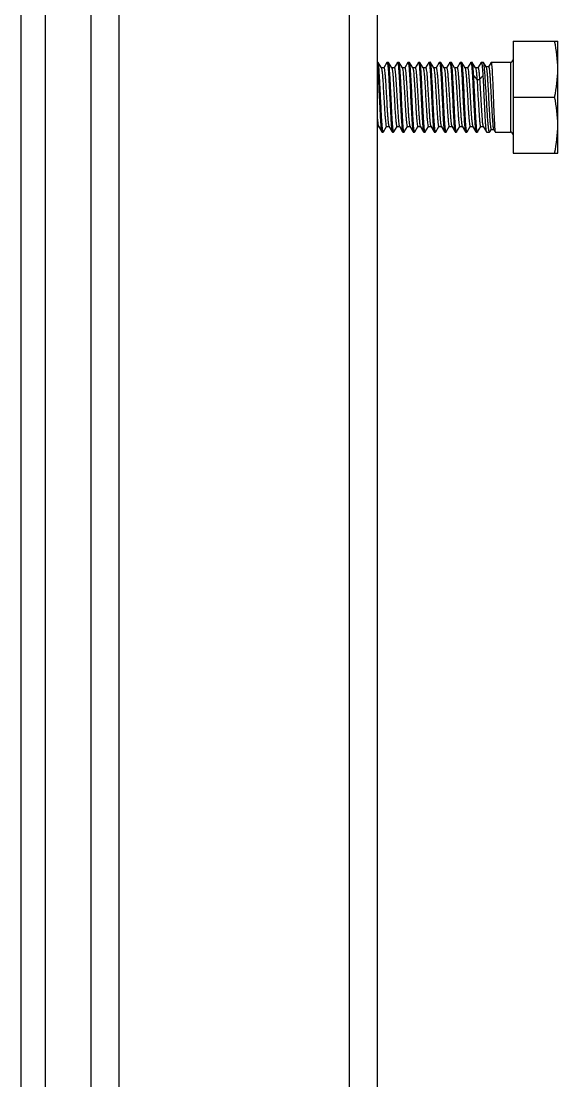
# Model space of a CAD drawing. Extents: x 1382187 to 1725648, y 860327 to 1571294.
# Drawn here: x 1505839 to 1506524, y 1236641 to 1237991 of the extents above; entities that cross this region are included whole.
import ezdxf

# ---------------------------------------------------------------- set-up
doc = ezdxf.new("R2010")
doc.units = 0
doc.header["$LTSCALE"] = 1000
doc.header["$MEASUREMENT"] = 0

msp = doc.modelspace()

# ---------------------------------------------------------------- linework, layer by layer
at = {"linetype": 'Continuous'}
for p, q in [((1505839.4, 1235660.5), (1505839.4, 1238674.2)), ((1505870.6, 1236243.7), (1505870.6, 1238542.7)), ((1505928.4, 1238358.6), (1505928.4, 1235399)), ((1505964, 1238358.6), (1505964, 1235399)), ((1506257.6, 1238358.6), (1506257.6, 1235399)), ((1506293.2, 1238358.6), (1506293.2, 1235399)), ((1506466.7, 1237965.4), (1506466.7, 1237823.1)), ((1506466.7, 1237965.4), (1506523.6, 1237965.4)), ((1506523.6, 1237823.1), (1506523.6, 1237965.4)), ((1506293.2, 1237938.8), (1506294.3, 1237938.8)), ((1506294.5, 1237938.6), (1506294.3, 1237938.8)), ((1506298.7, 1237931.4), (1506294.5, 1237938.6)), ((1506305.8, 1237938.6), (1506301.7, 1237931.5)), ((1506305.8, 1237938.6), (1506306, 1237938.8)), ((1506306, 1237938.8), (1506307.7, 1237938.8)), ((1506307.8, 1237938.6), (1506307.7, 1237938.8)), ((1506312, 1237931.4), (1506307.8, 1237938.6)), ((1506319.2, 1237938.6), (1506315.1, 1237931.5)), ((1506319.2, 1237938.6), (1506319.3, 1237938.8)), ((1506319.3, 1237938.8), (1506321, 1237938.8)), ((1506321.2, 1237938.6), (1506321, 1237938.8)), ((1506325.4, 1237931.4), (1506321.2, 1237938.6)), ((1506332.5, 1237938.6), (1506328.4, 1237931.5)), ((1506332.5, 1237938.6), (1506332.7, 1237938.8)), ((1506332.7, 1237938.8), (1506334.4, 1237938.8)), ((1506334.5, 1237938.6), (1506334.4, 1237938.8)), ((1506338.7, 1237931.4), (1506334.5, 1237938.6)), ((1506345.9, 1237938.6), (1506341.7, 1237931.5)), ((1506345.9, 1237938.6), (1506346, 1237938.8)), ((1506346, 1237938.8), (1506347.7, 1237938.8)), ((1506347.9, 1237938.6), (1506347.7, 1237938.8)), ((1506352.1, 1237931.4), (1506347.9, 1237938.6)), ((1506359.2, 1237938.6), (1506355.1, 1237931.5)), ((1506359.2, 1237938.6), (1506359.4, 1237938.8)), ((1506359.4, 1237938.8), (1506361, 1237938.8)), ((1506365.4, 1237931.4), (1506361.2, 1237938.6)), ((1506372.5, 1237938.6), (1506368.4, 1237931.5)), ((1506372.5, 1237938.6), (1506372.7, 1237938.8)), ((1506372.7, 1237938.8), (1506374.4, 1237938.8)), ((1506374.6, 1237938.6), (1506374.4, 1237938.8)), ((1506378.8, 1237931.4), (1506374.6, 1237938.6)), ((1506385.9, 1237938.6), (1506381.8, 1237931.5)), ((1506385.9, 1237938.6), (1506386.1, 1237938.8)), ((1506386.1, 1237938.8), (1506387.7, 1237938.8)), ((1506387.9, 1237938.6), (1506387.7, 1237938.8)), ((1506392.1, 1237931.4), (1506387.9, 1237938.6)), ((1506399.2, 1237938.6), (1506395.1, 1237931.5)), ((1506399.2, 1237938.6), (1506399.4, 1237938.8)), ((1506399.4, 1237938.8), (1506401.1, 1237938.8)), ((1506401.3, 1237938.6), (1506401.1, 1237938.8)), ((1506405.5, 1237931.4), (1506401.3, 1237938.6)), ((1506412.6, 1237938.6), (1506408.5, 1237931.5)), ((1506412.6, 1237938.6), (1506412.8, 1237938.8)), ((1506412.8, 1237938.8), (1506414.4, 1237938.8)), ((1506418.8, 1237931.4), (1506414.6, 1237938.6)), ((1506425.9, 1237938.6), (1506421.8, 1237931.5)), ((1506425.9, 1237938.6), (1506426.1, 1237938.8)), ((1506426.1, 1237938.8), (1506428.6, 1237938.8)), ((1506428.9, 1237938.6), (1506428.6, 1237938.8)), ((1506432.2, 1237932.9), (1506428.9, 1237938.6)), ((1506435.3, 1237933), (1506432.1, 1237933)), ((1506438.5, 1237938.6), (1506435.2, 1237933)), ((1506438.5, 1237938.6), (1506438.6, 1237938.8)), ((1506438.6, 1237938.8), (1506463.1, 1237938.8)), ((1506463.1, 1237938.8), (1506463.1, 1237849.8)), ((1506301.8, 1237931.5), (1506298.6, 1237931.5)), ((1506298.7, 1237931.4), (1506298.8, 1237931.1)), ((1506315.2, 1237931.5), (1506311.9, 1237931.5)), ((1506328.5, 1237931.5), (1506325.3, 1237931.5)), ((1506325.4, 1237931.4), (1506325.5, 1237931.1)), ((1506341.8, 1237931.5), (1506338.6, 1237931.5)), ((1506338.7, 1237931.4), (1506338.8, 1237931.2)), ((1506355.2, 1237931.5), (1506352, 1237931.5)), ((1506352.1, 1237931.4), (1506352.2, 1237931.2)), ((1506368.5, 1237931.5), (1506365.3, 1237931.5)), ((1506381.9, 1237931.5), (1506378.7, 1237931.5)), ((1506378.8, 1237931.4), (1506378.8, 1237931.2)), ((1506395.2, 1237931.5), (1506392, 1237931.5)), ((1506392.1, 1237931.4), (1506392.2, 1237931.2)), ((1506408.6, 1237931.5), (1506405.3, 1237931.5)), ((1506405.5, 1237931.4), (1506405.5, 1237931.2)), ((1506416.4, 1237921.2), (1506420.5, 1237916.8)), ((1506421.9, 1237931.5), (1506418.7, 1237931.5)), ((1506423.9, 1237916.8), (1506428.1, 1237921.2)), ((1506420.5, 1237916.8), (1506423.9, 1237916.8)), ((1506364.4, 1237894.3), (1506364.3, 1237896.7)), ((1506375.9, 1237896.7), (1506376.1, 1237894.3)), ((1506466.7, 1237894.3), (1506519.6, 1237894.3)), ((1506293.2, 1237857), (1506295, 1237857)), ((1506294.9, 1237857.2), (1506299.1, 1237849.9)), ((1506301.2, 1237849.9), (1506305.3, 1237857)), ((1506305.1, 1237857), (1506308.4, 1237857)), ((1506308.3, 1237857.2), (1506312.5, 1237849.9)), ((1506314.5, 1237849.9), (1506318.6, 1237857)), ((1506318.5, 1237857), (1506321.7, 1237857)), ((1506321.6, 1237857.2), (1506325.8, 1237849.9)), ((1506327.9, 1237849.9), (1506331.9, 1237857)), ((1506331.8, 1237857), (1506335.1, 1237857)), ((1506335, 1237857.2), (1506339.2, 1237849.9)), ((1506341.2, 1237849.9), (1506345.3, 1237857)), ((1506345.2, 1237857), (1506348.4, 1237857)), ((1506348.3, 1237857.2), (1506352.5, 1237849.9)), ((1506354.5, 1237849.9), (1506358.6, 1237857)), ((1506358.5, 1237857), (1506361.8, 1237857)), ((1506361.7, 1237857.2), (1506365.9, 1237849.9)), ((1506367.9, 1237849.9), (1506372, 1237857)), ((1506371.9, 1237857), (1506375.1, 1237857)), ((1506375, 1237857.2), (1506379.2, 1237849.9)), ((1506381.2, 1237849.9), (1506385.3, 1237857)), ((1506385.2, 1237857), (1506388.5, 1237857)), ((1506388.4, 1237857.2), (1506392.6, 1237849.9)), ((1506394.6, 1237849.9), (1506398.7, 1237857)), ((1506398.6, 1237857), (1506401.8, 1237857)), ((1506401.7, 1237857.2), (1506405.9, 1237849.9)), ((1506407.9, 1237849.9), (1506412, 1237857)), ((1506411.9, 1237857), (1506415.1, 1237857)), ((1506415, 1237857.2), (1506419.3, 1237849.9)), ((1506421.4, 1237850), (1506425.4, 1237856.7)), ((1506425.3, 1237856.7), (1506428.5, 1237856.7)), ((1506428.4, 1237856.9), (1506432.5, 1237849.9)), ((1506436.9, 1237850), (1506438.7, 1237853.1)), ((1506438.7, 1237853.1), (1506441.9, 1237853.1)), ((1506441.8, 1237853.3), (1506441.9, 1237853.1)), ((1506441.9, 1237853.1), (1506443.8, 1237849.9)), ((1506299.1, 1237849.9), (1506299.3, 1237849.8)), ((1506299.3, 1237849.8), (1506301, 1237849.8)), ((1506301.2, 1237849.9), (1506301, 1237849.8)), ((1506312.5, 1237849.9), (1506312.7, 1237849.8)), ((1506312.7, 1237849.8), (1506314.3, 1237849.8)), ((1506314.5, 1237849.9), (1506314.3, 1237849.8)), ((1506325.8, 1237849.9), (1506326, 1237849.8)), ((1506326, 1237849.8), (1506327.7, 1237849.8)), ((1506327.9, 1237849.9), (1506327.7, 1237849.8)), ((1506339.2, 1237849.9), (1506339.4, 1237849.8)), ((1506339.4, 1237849.8), (1506341, 1237849.8)), ((1506341.2, 1237849.9), (1506341, 1237849.8)), ((1506352.5, 1237849.9), (1506352.7, 1237849.8)), ((1506352.7, 1237849.8), (1506354.4, 1237849.8)), ((1506354.5, 1237849.9), (1506354.4, 1237849.8)), ((1506365.9, 1237849.9), (1506366, 1237849.8)), ((1506366, 1237849.8), (1506367.7, 1237849.8)), ((1506367.9, 1237849.9), (1506367.7, 1237849.8)), ((1506379.2, 1237849.9), (1506379.4, 1237849.8)), ((1506379.4, 1237849.8), (1506381.1, 1237849.8)), ((1506381.2, 1237849.9), (1506381.1, 1237849.8)), ((1506392.6, 1237849.9), (1506392.7, 1237849.8)), ((1506392.7, 1237849.8), (1506394.4, 1237849.8)), ((1506394.6, 1237849.9), (1506394.4, 1237849.8)), ((1506405.9, 1237849.9), (1506406.1, 1237849.8)), ((1506406.1, 1237849.8), (1506407.8, 1237849.8)), ((1506407.9, 1237849.9), (1506407.8, 1237849.8)), ((1506419.3, 1237849.9), (1506419.4, 1237849.8)), ((1506419.4, 1237849.8), (1506421.2, 1237849.8)), ((1506421.4, 1237850), (1506421.2, 1237849.8)), ((1506432.5, 1237849.9), (1506432.6, 1237849.8)), ((1506432.6, 1237849.8), (1506436.7, 1237849.8)), ((1506436.9, 1237850), (1506436.7, 1237849.8)), ((1506443.8, 1237849.9), (1506443.9, 1237849.8)), ((1506443.9, 1237849.8), (1506463.1, 1237849.8)), ((1506466.7, 1237823.1), (1506523.6, 1237823.1))]:
    msp.add_line(p, q, dxfattribs=at)
for centre, start, end in [((1506463.1, 1237942.3), 270, 0), ((1506463.1, 1237846.2), 0, 90)]:
    msp.add_arc(centre, 3.56, start, end, dxfattribs=at)
for points in [[(1506523.6, 1237929.9), (1506523.6, 1237941.8), (1506522.1, 1237953.8), (1506519.6, 1237965.4)], [(1506519.6, 1237894.3), (1506522.1, 1237906), (1506523.6, 1237917.9), (1506523.6, 1237929.9)], [(1506523.6, 1237858.7), (1506523.6, 1237870.6), (1506522.1, 1237882.6), (1506519.6, 1237894.3)], [(1506519.6, 1237823.1), (1506522.1, 1237834.8), (1506523.6, 1237846.7), (1506523.6, 1237858.7)]]:
    msp.add_open_spline(points, degree=3, dxfattribs=at)
for points, knots in [([(1506293.2, 1237937.2), (1506293.6, 1237935.2), (1506294, 1237929.9), (1506294.7, 1237920.4), (1506295.3, 1237908.1), (1506295.7, 1237899), (1506296, 1237894.3)], [0, 0, 0, 0, 0.140058, 0.370691, 0.667791, 1, 1, 1, 1]), ([(1506297.6, 1237894.3), (1506297.4, 1237899.7), (1506297, 1237907.5), (1506296.5, 1237917.6), (1506296.1, 1237924.1), (1506295.7, 1237929.5), (1506295.4, 1237933.8), (1506295, 1237936.7), (1506294.7, 1237938.2), (1506294.5, 1237938.6)], [0, 0, 0, 0, 0.363957, 0.530228, 0.678248, 0.80294, 0.900058, 0.966367, 1, 1, 1, 1]), ([(1506306, 1237938.8), (1506306.1, 1237938.8), (1506306.3, 1237938.4), (1506306.4, 1237937.8), (1506306.6, 1237936.7), (1506306.9, 1237934.5), (1506307.3, 1237930.8), (1506307.7, 1237925.3), (1506308.1, 1237918.7), (1506308.5, 1237911.1), (1506308.9, 1237902.8), (1506309.2, 1237897.2), (1506309.3, 1237894.3)], [0, 0, 0, 0, 0.006677, 0.021736, 0.045902, 0.079117, 0.171507, 0.295565, 0.446598, 0.618848, 0.805696, 1, 1, 1, 1]), ([(1506311, 1237894.3), (1506310.7, 1237899.7), (1506310.4, 1237907.5), (1506309.8, 1237917.6), (1506309.4, 1237924.1), (1506309.1, 1237929.5), (1506308.7, 1237933.8), (1506308.3, 1237936.7), (1506308.1, 1237938.2), (1506307.8, 1237938.6)], [0, 0, 0, 0, 0.363958, 0.530225, 0.678245, 0.80294, 0.90006, 0.966367, 1, 1, 1, 1]), ([(1506319.3, 1237938.8), (1506319.4, 1237938.8), (1506319.6, 1237938.4), (1506319.8, 1237937.8), (1506320, 1237936.7), (1506320.3, 1237934.5), (1506320.6, 1237930.8), (1506321, 1237925.3), (1506321.4, 1237918.7), (1506321.9, 1237911.1), (1506322.3, 1237902.8), (1506322.5, 1237897.2), (1506322.7, 1237894.3)], [0, 0, 0, 0, 0.006686, 0.021758, 0.045933, 0.079154, 0.171555, 0.295617, 0.446646, 0.618881, 0.805711, 1, 1, 1, 1]), ([(1506324.3, 1237894.3), (1506324.1, 1237899.7), (1506323.7, 1237907.5), (1506323.2, 1237917.6), (1506322.8, 1237924.1), (1506322.4, 1237929.5), (1506322.1, 1237933.8), (1506321.6, 1237936.7), (1506321.4, 1237938.2), (1506321.2, 1237938.6)], [0, 0, 0, 0, 0.363963, 0.530225, 0.678242, 0.802937, 0.90006, 0.966368, 1, 1, 1, 1]), ([(1506332.7, 1237938.8), (1506332.8, 1237938.8), (1506333, 1237938.4), (1506333.1, 1237937.8), (1506333.3, 1237936.7), (1506333.6, 1237934.5), (1506334, 1237930.8), (1506334.4, 1237925.3), (1506334.8, 1237918.7), (1506335.2, 1237911.1), (1506335.6, 1237902.8), (1506335.9, 1237897.2), (1506336, 1237894.3)], [0, 0, 0, 0, 0.006697, 0.021779, 0.045964, 0.079195, 0.171609, 0.295674, 0.446694, 0.618911, 0.805729, 1, 1, 1, 1]), ([(1506337.7, 1237894.3), (1506337.4, 1237899.7), (1506337.1, 1237907.5), (1506336.5, 1237917.6), (1506336.1, 1237924.1), (1506335.8, 1237929.5), (1506335.4, 1237933.8), (1506335, 1237936.7), (1506334.8, 1237938.2), (1506334.5, 1237938.6)], [0, 0, 0, 0, 0.363962, 0.530226, 0.678239, 0.802933, 0.900057, 0.966368, 1, 1, 1, 1]), ([(1506346, 1237938.8), (1506346.1, 1237938.8), (1506346.3, 1237938.4), (1506346.5, 1237937.8), (1506346.7, 1237936.7), (1506347, 1237934.5), (1506347.3, 1237930.8), (1506347.7, 1237925.3), (1506348.1, 1237918.7), (1506348.5, 1237911.1), (1506349, 1237902.8), (1506349.2, 1237897.2), (1506349.4, 1237894.3)], [0, 0, 0, 0, 0.006676, 0.021733, 0.045899, 0.079113, 0.171508, 0.295569, 0.446596, 0.61884, 0.805693, 1, 1, 1, 1]), ([(1506351, 1237894.3), (1506350.8, 1237899.7), (1506350.4, 1237907.5), (1506349.9, 1237917.6), (1506349.5, 1237924.1), (1506349.1, 1237929.5), (1506348.8, 1237933.8), (1506348.3, 1237936.7), (1506348.1, 1237938.2), (1506347.9, 1237938.6)], [0, 0, 0, 0, 0.363961, 0.530225, 0.678245, 0.802939, 0.90006, 0.966367, 1, 1, 1, 1]), ([(1506359.4, 1237938.8), (1506359.5, 1237938.8), (1506359.7, 1237938.4), (1506359.8, 1237937.8), (1506360, 1237936.7), (1506360.3, 1237934.5), (1506360.7, 1237930.8), (1506361.1, 1237925.3), (1506361.5, 1237918.7), (1506361.9, 1237911.1), (1506362.3, 1237902.8), (1506362.6, 1237897.2), (1506362.7, 1237894.3)], [0, 0, 0, 0, 0.006689, 0.021763, 0.04594, 0.079164, 0.171568, 0.295631, 0.446657, 0.618886, 0.805714, 1, 1, 1, 1]), ([(1506361.2, 1237938.6), (1506361.2, 1237938.6), (1506361.2, 1237938.7), (1506361.1, 1237938.8), (1506361, 1237938.8)], [0, 0, 0, 0, 0.600612, 1, 1, 1, 1]), ([(1506364.3, 1237896.7), (1506364, 1237901.8), (1506363.7, 1237909.3), (1506363.1, 1237918.8), (1506362.8, 1237925), (1506362.4, 1237930.1), (1506362.1, 1237934.1), (1506361.7, 1237936.8), (1506361.5, 1237938.2), (1506361.2, 1237938.6)], [0, 0, 0, 0, 0.367266, 0.533405, 0.680662, 0.804347, 0.900563, 0.966339, 1, 1, 1, 1]), ([(1506372.7, 1237938.8), (1506372.8, 1237938.8), (1506373, 1237938.4), (1506373.2, 1237937.9), (1506373.4, 1237936.8), (1506373.6, 1237934.8), (1506374, 1237931.3), (1506374.4, 1237926.2), (1506374.8, 1237919.9), (1506375.2, 1237912.7), (1506375.5, 1237904.9), (1506375.8, 1237899.5), (1506375.9, 1237896.7)], [0, 0, 0, 0, 0.006689, 0.021571, 0.045424, 0.078208, 0.169526, 0.292465, 0.442701, 0.6149, 0.802905, 1, 1, 1, 1]), ([(1506377.7, 1237894.3), (1506377.5, 1237899.7), (1506377.1, 1237907.5), (1506376.6, 1237917.6), (1506376.2, 1237924.1), (1506375.8, 1237929.5), (1506375.4, 1237933.8), (1506375, 1237936.7), (1506374.8, 1237938.2), (1506374.6, 1237938.6)], [0, 0, 0, 0, 0.363957, 0.530226, 0.678247, 0.80294, 0.900059, 0.966367, 1, 1, 1, 1]), ([(1506386.1, 1237938.8), (1506386.2, 1237938.8), (1506386.4, 1237938.4), (1506386.5, 1237937.8), (1506386.7, 1237936.7), (1506387, 1237934.5), (1506387.4, 1237930.8), (1506387.8, 1237925.3), (1506388.2, 1237918.7), (1506388.6, 1237911.1), (1506389, 1237902.8), (1506389.3, 1237897.2), (1506389.4, 1237894.3)], [0, 0, 0, 0, 0.00668, 0.021743, 0.045911, 0.079128, 0.171521, 0.29558, 0.446613, 0.618858, 0.805701, 1, 1, 1, 1]), ([(1506391.1, 1237894.3), (1506390.8, 1237899.7), (1506390.4, 1237907.5), (1506389.9, 1237917.6), (1506389.5, 1237924.1), (1506389.1, 1237929.5), (1506388.8, 1237933.8), (1506388.4, 1237936.7), (1506388.2, 1237938.2), (1506387.9, 1237938.6)], [0, 0, 0, 0, 0.363959, 0.530225, 0.678245, 0.80294, 0.900061, 0.966367, 1, 1, 1, 1]), ([(1506399.4, 1237938.8), (1506399.5, 1237938.8), (1506399.7, 1237938.4), (1506399.9, 1237937.8), (1506400.1, 1237936.7), (1506400.4, 1237934.5), (1506400.7, 1237930.8), (1506401.1, 1237925.3), (1506401.5, 1237918.7), (1506401.9, 1237911.1), (1506402.3, 1237902.8), (1506402.6, 1237897.2), (1506402.7, 1237894.3)], [0, 0, 0, 0, 0.006689, 0.021764, 0.045941, 0.079165, 0.171569, 0.295632, 0.446659, 0.618889, 0.805716, 1, 1, 1, 1]), ([(1506404.4, 1237894.3), (1506404.2, 1237899.7), (1506403.8, 1237907.5), (1506403.3, 1237917.6), (1506402.9, 1237924.1), (1506402.5, 1237929.5), (1506402.1, 1237933.8), (1506401.7, 1237936.7), (1506401.5, 1237938.2), (1506401.3, 1237938.6)], [0, 0, 0, 0, 0.363963, 0.530225, 0.678242, 0.802937, 0.90006, 0.966368, 1, 1, 1, 1]), ([(1506412.8, 1237938.8), (1506412.9, 1237938.8), (1506413.1, 1237938.4), (1506413.2, 1237937.8), (1506413.4, 1237936.7), (1506413.7, 1237934.5), (1506414.1, 1237930.8), (1506414.5, 1237925.3), (1506414.9, 1237918.7), (1506415.3, 1237911.1), (1506415.7, 1237902.8), (1506416, 1237897.2), (1506416.1, 1237894.3)], [0, 0, 0, 0, 0.006697, 0.021779, 0.045964, 0.079194, 0.171609, 0.295674, 0.446694, 0.618911, 0.805729, 1, 1, 1, 1]), ([(1506414.6, 1237938.6), (1506414.6, 1237938.6), (1506414.5, 1237938.7), (1506414.5, 1237938.8), (1506414.4, 1237938.8)], [0, 0, 0, 0, 0.600476, 1, 1, 1, 1]), ([(1506416.4, 1237921.2), (1506416.2, 1237923.5), (1506416, 1237927.5), (1506415.6, 1237932.7), (1506415.2, 1237936.1), (1506414.9, 1237937.8), (1506414.7, 1237938.4), (1506414.6, 1237938.6)], [0, 0, 0, 0, 0.387446, 0.690986, 0.897716, 0.962073, 1, 1, 1, 1]), ([(1506426.1, 1237938.8), (1506426.2, 1237938.8), (1506426.4, 1237938.2), (1506426.6, 1237937.4), (1506426.9, 1237935.9), (1506427.1, 1237934), (1506427.3, 1237931.4), (1506427.7, 1237927.1), (1506427.9, 1237923.7), (1506428.1, 1237921.2)], [0, 0, 0, 0, 0.021546, 0.072917, 0.155846, 0.269667, 0.412995, 0.584026, 1, 1, 1, 1]), ([(1506432.6, 1237894.3), (1506432.3, 1237899.6), (1506431.8, 1237907.4), (1506431.2, 1237917.4), (1506430.7, 1237923.9), (1506430.3, 1237929.3), (1506429.9, 1237933.6), (1506429.4, 1237936.5), (1506429.1, 1237938.1), (1506428.9, 1237938.6)], [0, 0, 0, 0, 0.361155, 0.526427, 0.673911, 0.798642, 0.896457, 0.964179, 1, 1, 1, 1]), ([(1506432.2, 1237932.9), (1506432.4, 1237932.4), (1506432.7, 1237930.9), (1506433.1, 1237928.1), (1506433.5, 1237924), (1506433.9, 1237918.7), (1506434.3, 1237912.5), (1506434.8, 1237903.1), (1506435.3, 1237893.3), (1506435.9, 1237883.4), (1506436.2, 1237876.3), (1506436.6, 1237869.9), (1506437, 1237864.3), (1506437.4, 1237859.7), (1506437.8, 1237856.4), (1506438.1, 1237854.3), (1506438.4, 1237853.4), (1506438.6, 1237853.1), (1506438.7, 1237853.1)], [0, 0, 0, 0, 0.018844, 0.055045, 0.107437, 0.174076, 0.252464, 0.339678, 0.527511, 0.621285, 0.710453, 0.791854, 0.862644, 0.920393, 0.963178, 0.989688, 0.996707, 1, 1, 1, 1]), ([(1506435.3, 1237933), (1506435.4, 1237933), (1506435.6, 1237932.7), (1506435.8, 1237932.2), (1506436, 1237931.3), (1506436.3, 1237929.3), (1506436.6, 1237926.1), (1506437, 1237921.4), (1506437.4, 1237915.6), (1506437.8, 1237909), (1506438.2, 1237901.9), (1506438.7, 1237892), (1506439.2, 1237882.2), (1506439.8, 1237872.9), (1506440.2, 1237866.9), (1506440.6, 1237861.8), (1506440.9, 1237857.8), (1506441.3, 1237855.1), (1506441.6, 1237853.7), (1506441.8, 1237853.3)], [0, 0, 0, 0, 0.003488, 0.010904, 0.022688, 0.038824, 0.083607, 0.143647, 0.216697, 0.300025, 0.390537, 0.484902, 0.671459, 0.756962, 0.833182, 0.897479, 0.947675, 0.982144, 1, 1, 1, 1]), ([(1506438.6, 1237938.8), (1506438.7, 1237938.8), (1506438.8, 1237938.4), (1506439, 1237937.8), (1506439.1, 1237936.7), (1506439.4, 1237934.5), (1506439.7, 1237930.8), (1506440, 1237925.3), (1506440.3, 1237918.7), (1506440.7, 1237911.1), (1506441, 1237902.8), (1506441.2, 1237897.2), (1506441.3, 1237894.3)], [0, 0, 0, 0, 0.006203, 0.021073, 0.045141, 0.078305, 0.170688, 0.294821, 0.44599, 0.618417, 0.805472, 1, 1, 1, 1]), ([(1506298.8, 1237931.1), (1506299, 1237930.6), (1506299.3, 1237929), (1506299.7, 1237926.2), (1506300, 1237922.2), (1506300.6, 1237915.1), (1506301.2, 1237904.7), (1506301.8, 1237893.8), (1506302.4, 1237884.7), (1506302.7, 1237878.3), (1506303.1, 1237872.4), (1506303.5, 1237867.2), (1506303.9, 1237863.1), (1506304.3, 1237860), (1506304.6, 1237858.1), (1506304.9, 1237857.2), (1506305.1, 1237857), (1506305.1, 1237857)], [0, 0, 0, 0, 0.023208, 0.06259, 0.116944, 0.184435, 0.349152, 0.534126, 0.626268, 0.713899, 0.79398, 0.86374, 0.920773, 0.963144, 0.989509, 0.996558, 1, 1, 1, 1]), ([(1506301.8, 1237931.5), (1506301.9, 1237931.5), (1506302.1, 1237931.3), (1506302.4, 1237930.4), (1506302.7, 1237928.5), (1506303.1, 1237925.3), (1506303.5, 1237920.9), (1506303.9, 1237915.7), (1506304.3, 1237909.6), (1506304.6, 1237903), (1506305.2, 1237893.8), (1506305.7, 1237884.6), (1506306.2, 1237875.9), (1506306.6, 1237870.2), (1506307, 1237865.4), (1506307.4, 1237861.6), (1506307.8, 1237859), (1506308, 1237857.6), (1506308.3, 1237857.2)], [0, 0, 0, 0, 0.003516, 0.010771, 0.037949, 0.081609, 0.140308, 0.211978, 0.294061, 0.383613, 0.477416, 0.664254, 0.750571, 0.827952, 0.893624, 0.945254, 0.981055, 1, 1, 1, 1]), ([(1506312, 1237931.4), (1506312.2, 1237931.1), (1506312.4, 1237930.4), (1506312.8, 1237928.3), (1506313.2, 1237924.4), (1506313.7, 1237918.3), (1506314.2, 1237910.7), (1506314.7, 1237902), (1506315.4, 1237890), (1506315.9, 1237881), (1506316.3, 1237875.1)], [0, 0, 0, 0, 0.014139, 0.038106, 0.114569, 0.22512, 0.362916, 0.519336, 0.684562, 1, 1, 1, 1]), ([(1506315.2, 1237931.5), (1506315.3, 1237931.5), (1506315.6, 1237931), (1506315.8, 1237930.1), (1506316, 1237928.5), (1506316.3, 1237926.3), (1506316.6, 1237923.5), (1506317, 1237918.9), (1506317.4, 1237912.2), (1506318, 1237903.3), (1506318.5, 1237893.8), (1506319.1, 1237884.3), (1506319.4, 1237878.1), (1506319.6, 1237875.1)], [0, 0, 0, 0, 0.007549, 0.025288, 0.053782, 0.092698, 0.14142, 0.199125, 0.337396, 0.498012, 0.669894, 0.841157, 1, 1, 1, 1]), ([(1506325.5, 1237931.1), (1506325.7, 1237930.6), (1506326, 1237929.1), (1506326.3, 1237926.2), (1506326.7, 1237922.2), (1506327.3, 1237915.1), (1506327.9, 1237904.8), (1506328.5, 1237893.8), (1506329, 1237884.8), (1506329.4, 1237878.3), (1506329.8, 1237872.4), (1506330.2, 1237867.3), (1506330.6, 1237863.1), (1506331, 1237860), (1506331.3, 1237858.1), (1506331.6, 1237857.2), (1506331.8, 1237857), (1506331.8, 1237857)], [0, 0, 0, 0, 0.022931, 0.062083, 0.116262, 0.183637, 0.34829, 0.533386, 0.625634, 0.713389, 0.793599, 0.863481, 0.920621, 0.963074, 0.989491, 0.996553, 1, 1, 1, 1]), ([(1506328.5, 1237931.5), (1506328.6, 1237931.5), (1506328.8, 1237931.3), (1506329, 1237930.4), (1506329.4, 1237928.5), (1506329.8, 1237925.3), (1506330.2, 1237920.9), (1506330.5, 1237915.7), (1506330.9, 1237909.6), (1506331.3, 1237903), (1506331.9, 1237893.8), (1506332.4, 1237884.6), (1506332.9, 1237875.9), (1506333.3, 1237870.2), (1506333.7, 1237865.4), (1506334.1, 1237861.6), (1506334.5, 1237859), (1506334.7, 1237857.6), (1506335, 1237857.2)], [0, 0, 0, 0, 0.003516, 0.010771, 0.037949, 0.081609, 0.140308, 0.211978, 0.294061, 0.383613, 0.477416, 0.664254, 0.750571, 0.827952, 0.893624, 0.945254, 0.981055, 1, 1, 1, 1]), ([(1506338.8, 1237931.2), (1506339, 1237930.6), (1506339.3, 1237929.1), (1506339.7, 1237926.3), (1506340.1, 1237922.3), (1506340.6, 1237915.2), (1506341.2, 1237904.8), (1506341.9, 1237893.9), (1506342.4, 1237884.8), (1506342.8, 1237878.3), (1506343.2, 1237872.4), (1506343.6, 1237867.3), (1506343.9, 1237863.1), (1506344.3, 1237860), (1506344.6, 1237858.1), (1506344.9, 1237857.2), (1506345.1, 1237857), (1506345.2, 1237857)], [0, 0, 0, 0, 0.022792, 0.061828, 0.11592, 0.183237, 0.347858, 0.533014, 0.625317, 0.713133, 0.793408, 0.863351, 0.920544, 0.963039, 0.989482, 0.996551, 1, 1, 1, 1]), ([(1506341.8, 1237931.5), (1506341.9, 1237931.5), (1506342.1, 1237931.3), (1506342.4, 1237930.4), (1506342.7, 1237928.5), (1506343.1, 1237925.3), (1506343.5, 1237920.9), (1506343.9, 1237915.7), (1506344.3, 1237909.6), (1506344.7, 1237903), (1506345.2, 1237893.8), (1506345.7, 1237884.6), (1506346.3, 1237875.9), (1506346.7, 1237870.2), (1506347.1, 1237865.4), (1506347.4, 1237861.6), (1506347.8, 1237859), (1506348.1, 1237857.6), (1506348.3, 1237857.2)], [0, 0, 0, 0, 0.003516, 0.010771, 0.037949, 0.081609, 0.140308, 0.211978, 0.294061, 0.383613, 0.477416, 0.664254, 0.750571, 0.827952, 0.893624, 0.945254, 0.981055, 1, 1, 1, 1]), ([(1506352.2, 1237931.2), (1506352.4, 1237930.6), (1506352.6, 1237929.1), (1506353, 1237926.3), (1506353.4, 1237922.3), (1506354, 1237915.2), (1506354.6, 1237904.9), (1506355.2, 1237893.9), (1506355.7, 1237884.8), (1506356.1, 1237878.4), (1506356.5, 1237872.4), (1506356.9, 1237867.3), (1506357.3, 1237863.1), (1506357.6, 1237860), (1506358, 1237858.1), (1506358.3, 1237857.2), (1506358.4, 1237857), (1506358.5, 1237857)], [0, 0, 0, 0, 0.022654, 0.061574, 0.115578, 0.182837, 0.347426, 0.532643, 0.624999, 0.712877, 0.793216, 0.863221, 0.920468, 0.963004, 0.989473, 0.996549, 1, 1, 1, 1]), ([(1506355.2, 1237931.5), (1506355.3, 1237931.5), (1506355.5, 1237931.3), (1506355.7, 1237930.4), (1506356.1, 1237928.5), (1506356.5, 1237925.3), (1506356.9, 1237920.9), (1506357.2, 1237915.7), (1506357.6, 1237909.6), (1506358, 1237903), (1506358.6, 1237893.8), (1506359.1, 1237884.6), (1506359.6, 1237875.9), (1506360, 1237870.2), (1506360.4, 1237865.4), (1506360.8, 1237861.6), (1506361.2, 1237859), (1506361.4, 1237857.6), (1506361.7, 1237857.2)], [0, 0, 0, 0, 0.003516, 0.010772, 0.037949, 0.081609, 0.140308, 0.211978, 0.294061, 0.383612, 0.477416, 0.664254, 0.750571, 0.827952, 0.893624, 0.945254, 0.981055, 1, 1, 1, 1]), ([(1506365.4, 1237931.4), (1506365.6, 1237931), (1506365.9, 1237929.8), (1506366.2, 1237927.5), (1506366.6, 1237924.1), (1506367, 1237919.8), (1506367.3, 1237914.7), (1506367.8, 1237906.8), (1506368.2, 1237900.6), (1506368.4, 1237896.3)], [0, 0, 0, 0, 0.036414, 0.10397, 0.201071, 0.324823, 0.471425, 0.636308, 1, 1, 1, 1]), ([(1506368.5, 1237931.5), (1506368.6, 1237931.5), (1506368.8, 1237931.3), (1506369.1, 1237930.4), (1506369.4, 1237928.5), (1506369.8, 1237925.3), (1506370.2, 1237921), (1506370.6, 1237915.8), (1506371.1, 1237907.4), (1506371.5, 1237900.8), (1506371.8, 1237896.3)], [0, 0, 0, 0, 0.007368, 0.022553, 0.07941, 0.170757, 0.293599, 0.443643, 0.615565, 1, 1, 1, 1]), ([(1506378.8, 1237931.2), (1506379.1, 1237930.7), (1506379.3, 1237929.2), (1506379.7, 1237926.3), (1506380.1, 1237922.4), (1506380.6, 1237915.3), (1506381.3, 1237904.9), (1506381.9, 1237894), (1506382.4, 1237884.9), (1506382.8, 1237878.4), (1506383.2, 1237872.5), (1506383.6, 1237867.3), (1506384, 1237863.1), (1506384.3, 1237860), (1506384.7, 1237858.1), (1506384.9, 1237857.2), (1506385.1, 1237857), (1506385.2, 1237857)], [0, 0, 0, 0, 0.022376, 0.061065, 0.114893, 0.182035, 0.346559, 0.531898, 0.624361, 0.712364, 0.792832, 0.86296, 0.920314, 0.962934, 0.989455, 0.996544, 1, 1, 1, 1]), ([(1506381.9, 1237931.5), (1506382, 1237931.5), (1506382.2, 1237931.3), (1506382.4, 1237930.4), (1506382.8, 1237928.5), (1506383.2, 1237925.3), (1506383.5, 1237920.9), (1506383.9, 1237915.7), (1506384.3, 1237909.6), (1506384.7, 1237903), (1506385.3, 1237893.8), (1506385.8, 1237884.6), (1506386.3, 1237875.9), (1506386.7, 1237870.2), (1506387.1, 1237865.4), (1506387.5, 1237861.6), (1506387.9, 1237859), (1506388.1, 1237857.6), (1506388.4, 1237857.2)], [0, 0, 0, 0, 0.003515, 0.010772, 0.037949, 0.081609, 0.140308, 0.211978, 0.294061, 0.383612, 0.477416, 0.664253, 0.750571, 0.827952, 0.893624, 0.945254, 0.981055, 1, 1, 1, 1]), ([(1506392.2, 1237931.2), (1506392.4, 1237930.7), (1506392.7, 1237929.2), (1506393.1, 1237926.4), (1506393.4, 1237922.4), (1506394, 1237915.3), (1506394.6, 1237905), (1506395.2, 1237894), (1506395.8, 1237884.9), (1506396.2, 1237878.4), (1506396.6, 1237872.5), (1506396.9, 1237867.3), (1506397.3, 1237863.1), (1506397.7, 1237860), (1506398, 1237858.1), (1506398.3, 1237857.2), (1506398.5, 1237857), (1506398.6, 1237857)], [0, 0, 0, 0, 0.022237, 0.060809, 0.11455, 0.181633, 0.346125, 0.531524, 0.624042, 0.712107, 0.792639, 0.862829, 0.920237, 0.962898, 0.989446, 0.996542, 1, 1, 1, 1]), ([(1506395.2, 1237931.5), (1506395.3, 1237931.5), (1506395.5, 1237931.3), (1506395.8, 1237930.4), (1506396.1, 1237928.5), (1506396.5, 1237925.3), (1506396.9, 1237920.9), (1506397.3, 1237915.7), (1506397.7, 1237909.6), (1506398.1, 1237903), (1506398.6, 1237893.8), (1506399.1, 1237884.6), (1506399.7, 1237875.9), (1506400, 1237870.2), (1506400.4, 1237865.4), (1506400.8, 1237861.6), (1506401.2, 1237859), (1506401.5, 1237857.6), (1506401.7, 1237857.2)], [0, 0, 0, 0, 0.003515, 0.010772, 0.037949, 0.081609, 0.140308, 0.211978, 0.294061, 0.383612, 0.477415, 0.664253, 0.750571, 0.827952, 0.893624, 0.945254, 0.981055, 1, 1, 1, 1]), ([(1506405.5, 1237931.2), (1506405.7, 1237930.7), (1506406, 1237929.2), (1506406.4, 1237926.4), (1506406.8, 1237922.4), (1506407.3, 1237915.4), (1506408, 1237905), (1506408.6, 1237894), (1506409.1, 1237884.9), (1506409.5, 1237878.4), (1506409.9, 1237872.5), (1506410.3, 1237867.3), (1506410.7, 1237863.1), (1506411, 1237860), (1506411.4, 1237858.1), (1506411.6, 1237857.2), (1506411.8, 1237857), (1506411.9, 1237857)], [0, 0, 0, 0, 0.022098, 0.060554, 0.114206, 0.18123, 0.34569, 0.53115, 0.623722, 0.711849, 0.792446, 0.862698, 0.92016, 0.962863, 0.989437, 0.99654, 1, 1, 1, 1]), ([(1506408.6, 1237931.5), (1506408.7, 1237931.5), (1506408.9, 1237931.3), (1506409.1, 1237930.4), (1506409.5, 1237928.5), (1506409.8, 1237925.3), (1506410.2, 1237920.9), (1506410.6, 1237915.7), (1506411, 1237909.6), (1506411.4, 1237903), (1506411.9, 1237893.8), (1506412.5, 1237884.6), (1506413, 1237875.9), (1506413.4, 1237870.2), (1506413.8, 1237865.4), (1506414.2, 1237861.6), (1506414.6, 1237859), (1506414.8, 1237857.6), (1506415, 1237857.2)], [0, 0, 0, 0, 0.003515, 0.010772, 0.037949, 0.081609, 0.140308, 0.211978, 0.294061, 0.383612, 0.477415, 0.664253, 0.750571, 0.827952, 0.893624, 0.945254, 0.981055, 1, 1, 1, 1]), ([(1506417.8, 1237894.3), (1506417.7, 1237896.7), (1506417.2, 1237905.6), (1506416.8, 1237914.6), (1506416.4, 1237921.2)], [0, 0, 0, 0, 0.2673, 1, 1, 1, 1]), ([(1506418.8, 1237931.4), (1506419.1, 1237930.9), (1506419.3, 1237929.3), (1506419.8, 1237926.4), (1506420.1, 1237922), (1506420.4, 1237918.7), (1506420.5, 1237916.8)], [0, 0, 0, 0, 0.108395, 0.316903, 0.618184, 1, 1, 1, 1]), ([(1506421.9, 1237931.5), (1506422, 1237931.5), (1506422.3, 1237931.1), (1506422.5, 1237930.4), (1506422.7, 1237929.2), (1506423, 1237926.7), (1506423.5, 1237922.5), (1506423.7, 1237918.9), (1506423.9, 1237916.8)], [0, 0, 0, 0, 0.023235, 0.075178, 0.15823, 0.271917, 0.585415, 1, 1, 1, 1]), ([(1506428.1, 1237921.2), (1506428.2, 1237919.2), (1506428.7, 1237910.2), (1506429.1, 1237901.2), (1506429.4, 1237894.3)], [0, 0, 0, 0, 0.22604, 1, 1, 1, 1]), ([(1506420.5, 1237916.8), (1506420.8, 1237913.8), (1506421.2, 1237907.4), (1506421.7, 1237897.6), (1506422.3, 1237887.5), (1506422.9, 1237877.9), (1506423.4, 1237870.6), (1506423.8, 1237865.6), (1506424.1, 1237862.5), (1506424.3, 1237860.2), (1506424.6, 1237858.3), (1506424.9, 1237857.4), (1506425.1, 1237856.7), (1506425.3, 1237856.7)], [0, 0, 0, 0, 0.15003, 0.317321, 0.489066, 0.652114, 0.794019, 0.853588, 0.904016, 0.944371, 0.97394, 0.992316, 1, 1, 1, 1]), ([(1506423.9, 1237916.8), (1506424.3, 1237910.8), (1506424.9, 1237901.4), (1506425.6, 1237888.8), (1506426.1, 1237879.5), (1506426.7, 1237871.3), (1506427.1, 1237865.3), (1506427.5, 1237861.4), (1506427.8, 1237859.4), (1506428.1, 1237857.9), (1506428.3, 1237857.2), (1506428.4, 1237856.9)], [0, 0, 0, 0, 0.303539, 0.468638, 0.62733, 0.768529, 0.882427, 0.926602, 0.961222, 0.985757, 1, 1, 1, 1]), ([(1506296, 1237894.3), (1506296.2, 1237888.9), (1506296.6, 1237881), (1506297.1, 1237871), (1506297.5, 1237864.5), (1506297.9, 1237859), (1506298.3, 1237854.7), (1506298.7, 1237851.9), (1506298.9, 1237850.4), (1506299.1, 1237849.9)], [0, 0, 0, 0, 0.364017, 0.530302, 0.678331, 0.803024, 0.900132, 0.966412, 1, 1, 1, 1]), ([(1506301, 1237849.8), (1506300.9, 1237849.8), (1506300.7, 1237850.1), (1506300.5, 1237850.7), (1506300.3, 1237851.8), (1506300, 1237854), (1506299.7, 1237857.8), (1506299.3, 1237863.2), (1506298.9, 1237869.9), (1506298.5, 1237877.5), (1506298.1, 1237885.7), (1506297.8, 1237891.4), (1506297.6, 1237894.3)], [0, 0, 0, 0, 0.006682, 0.021748, 0.045918, 0.079135, 0.171528, 0.295585, 0.446611, 0.618853, 0.805701, 1, 1, 1, 1]), ([(1506309.3, 1237894.3), (1506309.6, 1237888.9), (1506310, 1237881), (1506310.5, 1237871), (1506310.9, 1237864.5), (1506311.3, 1237859), (1506311.6, 1237854.7), (1506312, 1237851.9), (1506312.2, 1237850.4), (1506312.5, 1237849.9)], [0, 0, 0, 0, 0.364034, 0.530327, 0.678354, 0.803043, 0.900143, 0.966415, 1, 1, 1, 1]), ([(1506312.1, 1237871.3), (1506312, 1237873.1), (1506311.6, 1237880.8), (1506311.3, 1237888.4), (1506311, 1237894.3)], [0, 0, 0, 0, 0.233581, 1, 1, 1, 1]), ([(1506322.7, 1237894.3), (1506322.8, 1237892.3), (1506323.1, 1237884.6), (1506323.5, 1237877), (1506323.8, 1237871.3)], [0, 0, 0, 0, 0.261816, 1, 1, 1, 1]), ([(1506327.7, 1237849.8), (1506327.6, 1237849.8), (1506327.4, 1237850.1), (1506327.2, 1237850.7), (1506327, 1237851.8), (1506326.7, 1237854), (1506326.4, 1237857.8), (1506326, 1237863.2), (1506325.6, 1237869.9), (1506325.2, 1237877.5), (1506324.7, 1237885.7), (1506324.5, 1237891.4), (1506324.3, 1237894.3)], [0, 0, 0, 0, 0.006692, 0.02177, 0.045951, 0.079177, 0.171585, 0.295649, 0.446674, 0.618898, 0.805721, 1, 1, 1, 1]), ([(1506336, 1237894.3), (1506336.3, 1237888.9), (1506336.6, 1237881), (1506337.2, 1237871), (1506337.6, 1237864.5), (1506338, 1237859), (1506338.3, 1237854.7), (1506338.7, 1237851.9), (1506338.9, 1237850.4), (1506339.2, 1237849.9)], [0, 0, 0, 0, 0.364024, 0.530311, 0.678341, 0.803035, 0.90014, 0.966414, 1, 1, 1, 1]), ([(1506341, 1237849.8), (1506340.9, 1237849.8), (1506340.7, 1237850.1), (1506340.6, 1237850.7), (1506340.4, 1237851.8), (1506340.1, 1237854), (1506339.7, 1237857.8), (1506339.3, 1237863.2), (1506338.9, 1237869.9), (1506338.5, 1237877.5), (1506338.1, 1237885.7), (1506337.8, 1237891.4), (1506337.7, 1237894.3)], [0, 0, 0, 0, 0.006683, 0.021749, 0.045921, 0.079139, 0.171536, 0.295597, 0.446627, 0.618868, 0.805705, 1, 1, 1, 1]), ([(1506349.4, 1237894.3), (1506349.6, 1237888.9), (1506350, 1237881), (1506350.5, 1237871), (1506350.9, 1237864.5), (1506351.3, 1237859), (1506351.6, 1237854.7), (1506352.1, 1237851.9), (1506352.3, 1237850.4), (1506352.5, 1237849.9)], [0, 0, 0, 0, 0.364021, 0.530312, 0.678344, 0.803036, 0.900139, 0.966413, 1, 1, 1, 1]), ([(1506354.4, 1237849.8), (1506354.3, 1237849.8), (1506354.1, 1237850.1), (1506353.9, 1237850.7), (1506353.7, 1237851.8), (1506353.4, 1237854), (1506353.1, 1237857.8), (1506352.7, 1237863.2), (1506352.3, 1237869.9), (1506351.9, 1237877.5), (1506351.4, 1237885.7), (1506351.2, 1237891.4), (1506351, 1237894.3)], [0, 0, 0, 0, 0.006673, 0.021728, 0.04589, 0.079102, 0.171488, 0.295544, 0.446579, 0.618833, 0.80569, 1, 1, 1, 1]), ([(1506362.7, 1237894.3), (1506363, 1237888.9), (1506363.3, 1237881), (1506363.9, 1237871), (1506364.3, 1237864.5), (1506364.6, 1237859), (1506365, 1237854.7), (1506365.4, 1237851.9), (1506365.6, 1237850.4), (1506365.9, 1237849.9)], [0, 0, 0, 0, 0.364022, 0.530315, 0.678347, 0.803036, 0.900137, 0.966413, 1, 1, 1, 1]), ([(1506367.7, 1237849.8), (1506367.6, 1237849.8), (1506367.4, 1237850.1), (1506367.3, 1237850.7), (1506367.1, 1237851.8), (1506366.8, 1237854), (1506366.4, 1237857.8), (1506366, 1237863.2), (1506365.6, 1237869.9), (1506365.2, 1237877.5), (1506364.8, 1237885.7), (1506364.5, 1237891.4), (1506364.4, 1237894.3)], [0, 0, 0, 0, 0.006671, 0.021725, 0.045886, 0.079098, 0.171491, 0.295553, 0.446588, 0.618835, 0.805687, 1, 1, 1, 1]), ([(1506368.4, 1237896.3), (1506368.6, 1237893.8), (1506368.9, 1237888.8), (1506369.3, 1237881.6), (1506369.7, 1237874.9), (1506370.1, 1237869), (1506370.5, 1237864.1), (1506370.9, 1237860.8), (1506371.2, 1237858.8), (1506371.4, 1237857.9), (1506371.6, 1237857.3), (1506371.8, 1237857), (1506371.9, 1237857)], [0, 0, 0, 0, 0.191103, 0.376469, 0.548513, 0.700189, 0.825314, 0.918839, 0.952565, 0.977198, 0.992701, 1, 1, 1, 1]), ([(1506371.8, 1237896.3), (1506372, 1237891.6), (1506372.4, 1237884.8), (1506373, 1237876), (1506373.3, 1237870.3), (1506373.7, 1237865.4), (1506374.1, 1237861.6), (1506374.5, 1237859), (1506374.8, 1237857.6), (1506375, 1237857.2)], [0, 0, 0, 0, 0.357179, 0.522363, 0.670515, 0.796289, 0.895183, 0.963748, 1, 1, 1, 1]), ([(1506376.1, 1237894.3), (1506376.3, 1237888.9), (1506376.7, 1237881), (1506377.2, 1237871), (1506377.6, 1237864.5), (1506378, 1237859), (1506378.3, 1237854.7), (1506378.7, 1237851.9), (1506379, 1237850.4), (1506379.2, 1237849.9)], [0, 0, 0, 0, 0.364016, 0.530299, 0.678328, 0.803022, 0.900132, 0.966412, 1, 1, 1, 1]), ([(1506381.1, 1237849.8), (1506381, 1237849.8), (1506380.8, 1237850.1), (1506380.6, 1237850.7), (1506380.4, 1237851.8), (1506380.1, 1237854), (1506379.8, 1237857.8), (1506379.4, 1237863.2), (1506379, 1237869.9), (1506378.5, 1237877.5), (1506378.1, 1237885.7), (1506377.9, 1237891.4), (1506377.7, 1237894.3)], [0, 0, 0, 0, 0.006683, 0.021751, 0.045922, 0.07914, 0.171535, 0.295594, 0.446618, 0.618857, 0.805703, 1, 1, 1, 1]), ([(1506389.4, 1237894.3), (1506389.7, 1237888.9), (1506390, 1237881), (1506390.6, 1237871), (1506390.9, 1237864.5), (1506391.3, 1237859), (1506391.7, 1237854.7), (1506392.1, 1237851.9), (1506392.3, 1237850.4), (1506392.6, 1237849.9)], [0, 0, 0, 0, 0.364034, 0.530325, 0.678352, 0.803041, 0.900142, 0.966414, 1, 1, 1, 1]), ([(1506394.4, 1237849.8), (1506394.3, 1237849.8), (1506394.1, 1237850.1), (1506394, 1237850.7), (1506393.7, 1237851.8), (1506393.5, 1237854), (1506393.1, 1237857.8), (1506392.7, 1237863.2), (1506392.3, 1237869.9), (1506391.9, 1237877.5), (1506391.5, 1237885.7), (1506391.2, 1237891.4), (1506391.1, 1237894.3)], [0, 0, 0, 0, 0.006696, 0.021778, 0.045963, 0.079194, 0.171608, 0.295673, 0.446692, 0.618909, 0.805729, 1, 1, 1, 1]), ([(1506402.7, 1237894.3), (1506403, 1237888.9), (1506403.4, 1237881), (1506403.9, 1237871), (1506404.3, 1237864.5), (1506404.7, 1237859), (1506405, 1237854.7), (1506405.4, 1237851.9), (1506405.7, 1237850.4), (1506405.9, 1237849.9)], [0, 0, 0, 0, 0.364027, 0.530312, 0.678339, 0.803032, 0.900139, 0.966415, 1, 1, 1, 1]), ([(1506407.8, 1237849.8), (1506407.7, 1237849.8), (1506407.5, 1237850.1), (1506407.3, 1237850.7), (1506407.1, 1237851.8), (1506406.8, 1237854), (1506406.4, 1237857.8), (1506406, 1237863.2), (1506405.6, 1237869.9), (1506405.2, 1237877.5), (1506404.8, 1237885.7), (1506404.6, 1237891.4), (1506404.4, 1237894.3)], [0, 0, 0, 0, 0.006693, 0.021771, 0.045952, 0.079179, 0.171588, 0.295652, 0.446676, 0.6189, 0.805722, 1, 1, 1, 1]), ([(1506416.1, 1237894.3), (1506416.4, 1237888.9), (1506416.7, 1237881), (1506417.3, 1237871), (1506417.6, 1237864.5), (1506418, 1237859), (1506418.4, 1237854.7), (1506418.8, 1237851.9), (1506419, 1237850.4), (1506419.3, 1237849.9)], [0, 0, 0, 0, 0.364025, 0.530311, 0.678341, 0.803035, 0.90014, 0.966414, 1, 1, 1, 1]), ([(1506421.2, 1237849.8), (1506421.1, 1237849.8), (1506420.9, 1237850.1), (1506420.8, 1237850.7), (1506420.5, 1237851.8), (1506420.2, 1237854), (1506419.9, 1237857.7), (1506419.5, 1237863.2), (1506419, 1237869.9), (1506418.6, 1237877.5), (1506418.2, 1237885.7), (1506417.9, 1237891.4), (1506417.8, 1237894.3)], [0, 0, 0, 0, 0.006868, 0.022, 0.046199, 0.079427, 0.17181, 0.295831, 0.44681, 0.618994, 0.805771, 1, 1, 1, 1]), ([(1506429.4, 1237894.3), (1506429.7, 1237888.9), (1506430, 1237881), (1506430.6, 1237870.9), (1506430.9, 1237864.4), (1506431.3, 1237858.9), (1506431.6, 1237854.7), (1506432, 1237851.8), (1506432.2, 1237850.3), (1506432.5, 1237849.9)], [0, 0, 0, 0, 0.365079, 0.53175, 0.679987, 0.804667, 0.901508, 0.967249, 1, 1, 1, 1]), ([(1506436.7, 1237849.8), (1506436.5, 1237849.8), (1506436.3, 1237850.1), (1506436, 1237851.2), (1506435.5, 1237853.7), (1506435, 1237857.7), (1506434.5, 1237863.2), (1506434, 1237869.9), (1506433.5, 1237877.5), (1506433.1, 1237885.7), (1506432.7, 1237891.4), (1506432.6, 1237894.3)], [0, 0, 0, 0, 0.007547, 0.022985, 0.080637, 0.173055, 0.296975, 0.447746, 0.61965, 0.806111, 1, 1, 1, 1]), ([(1506441.3, 1237894.3), (1506441.5, 1237888.8), (1506441.8, 1237880.9), (1506442.3, 1237870.7), (1506442.6, 1237864.1), (1506442.9, 1237858.7), (1506443.1, 1237854.4), (1506443.5, 1237851.7), (1506443.6, 1237850.3), (1506443.8, 1237849.9)], [0, 0, 0, 0, 0.36864, 0.53657, 0.68548, 0.810114, 0.906077, 0.97003, 1, 1, 1, 1]), ([(1506293.2, 1237871.4), (1506293.3, 1237869.6), (1506293.6, 1237866.4), (1506294, 1237862.1), (1506294.4, 1237859.2), (1506294.7, 1237857.6), (1506294.9, 1237857.2)], [0, 0, 0, 0, 0.381924, 0.683092, 0.891493, 1, 1, 1, 1]), ([(1506314.3, 1237849.8), (1506314.2, 1237849.8), (1506314, 1237850.5), (1506313.7, 1237851.4), (1506313.5, 1237853.3), (1506313.2, 1237855.7), (1506312.9, 1237858.9), (1506312.6, 1237864.1), (1506312.3, 1237868.4), (1506312.1, 1237871.3)], [0, 0, 0, 0, 0.021095, 0.073096, 0.157182, 0.272316, 0.416719, 0.588047, 1, 1, 1, 1]), ([(1506316.3, 1237875.1), (1506316.5, 1237872.6), (1506316.7, 1237869), (1506317.1, 1237864.6), (1506317.4, 1237862), (1506317.6, 1237859.9), (1506317.9, 1237858.4), (1506318.1, 1237857.5), (1506318.4, 1237857), (1506318.5, 1237857)], [0, 0, 0, 0, 0.410879, 0.581806, 0.725913, 0.840918, 0.925076, 0.977487, 1, 1, 1, 1]), ([(1506319.6, 1237875.1), (1506319.8, 1237872.8), (1506320.1, 1237868.7), (1506320.6, 1237863.3), (1506320.9, 1237859.9), (1506321.3, 1237858), (1506321.5, 1237857.4), (1506321.6, 1237857.2)], [0, 0, 0, 0, 0.381097, 0.684377, 0.893928, 0.960143, 1, 1, 1, 1]), ([(1506323.8, 1237871.3), (1506324, 1237868.6), (1506324.3, 1237863.6), (1506324.7, 1237857.8), (1506325, 1237854.2), (1506325.3, 1237852.2), (1506325.5, 1237850.9), (1506325.7, 1237850.2), (1506325.8, 1237849.9)], [0, 0, 0, 0, 0.386254, 0.691736, 0.808776, 0.899775, 0.963628, 1, 1, 1, 1])]:
    msp.add_open_spline(points, degree=3, knots=knots, dxfattribs=at)

doc.saveas('drawing.dxf')
